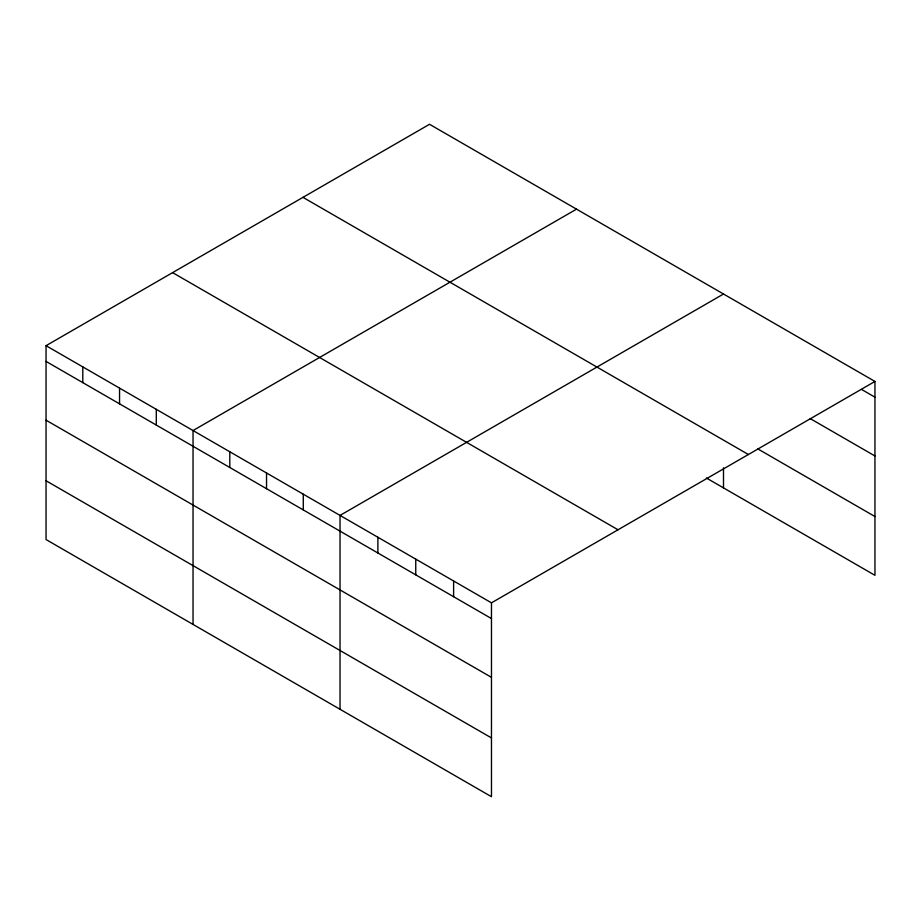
<?xml version="1.0" encoding="UTF-8"?>
<svg xmlns="http://www.w3.org/2000/svg" width="921" height="921" viewBox="0 0 921 921"><rect width="100%" height="100%" fill="white"/><g stroke="black" fill="none" stroke-linecap="round" stroke-linejoin="round"><path stroke-width="1.38" d="M491.469 677.361L491.469 602.841L46.05 345.686L46.05 539.556L491.469 796.711L491.469 677.361L46.05 420.195M706.361 477.987L874.95 575.314L874.95 381.444L429.531 124.289L46.05 345.686M576.511 209.148L193.042 430.544L193.042 624.415M723.503 294.006L340.033 515.415L340.033 709.285M491.469 602.841L874.95 381.444M861.515 389.422L874.95 397.17M810.215 418.595L874.95 455.964M757.707 448.838L874.95 516.531M302.974 197.347L748.405 454.514M172.595 272.616L618.026 529.782M46.05 361.412L491.469 618.567M46.05 480.762L491.469 737.928M723.503 467.81L723.503 487.888M453.616 580.99L453.616 596.716M415.751 559.128L415.751 574.854M377.886 537.265L377.886 552.991M303.285 494.197L303.285 509.923M266.537 472.98L266.537 488.706M229.79 451.762L229.79 467.488M156.294 409.327L156.294 425.053M119.546 388.109L119.546 403.835M82.798 366.903L82.798 382.629"/></g></svg>
